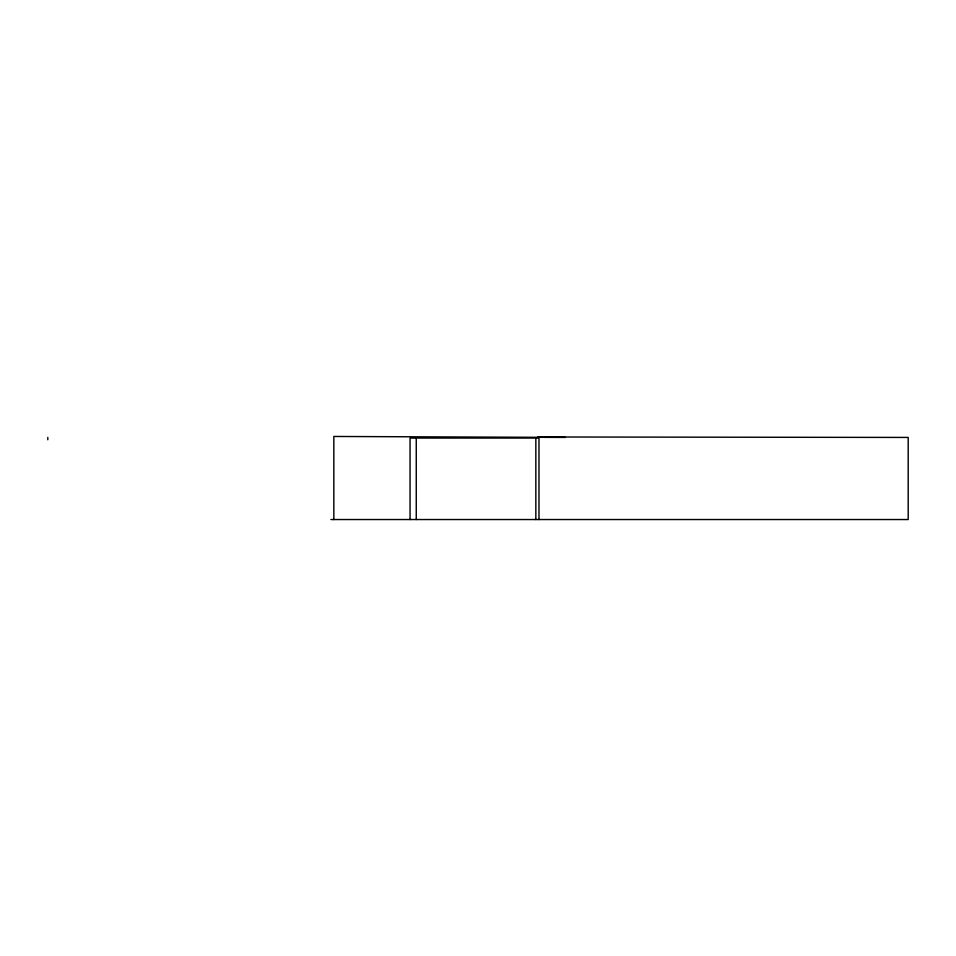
<?xml version="1.0" encoding="UTF-8"?>
<svg xmlns="http://www.w3.org/2000/svg" width="956" height="956" viewBox="0 0 956 956"><rect width="100%" height="100%" fill="white"/><g stroke="black" fill="none" stroke-linecap="round" stroke-linejoin="round"><path stroke-width="1.43" d="M330.907 519.538L908.2 519.538L908.2 437.43L537.762 436.976M565.45 437.43L333.835 436.462L333.835 519.538M538.981 519.538L538.981 438.063L410.052 438.063L410.052 519.538M535.838 438.063L535.838 519.538M416.254 438.063L416.254 519.538M47.8 437.43L47.8 439.784"/></g></svg>
